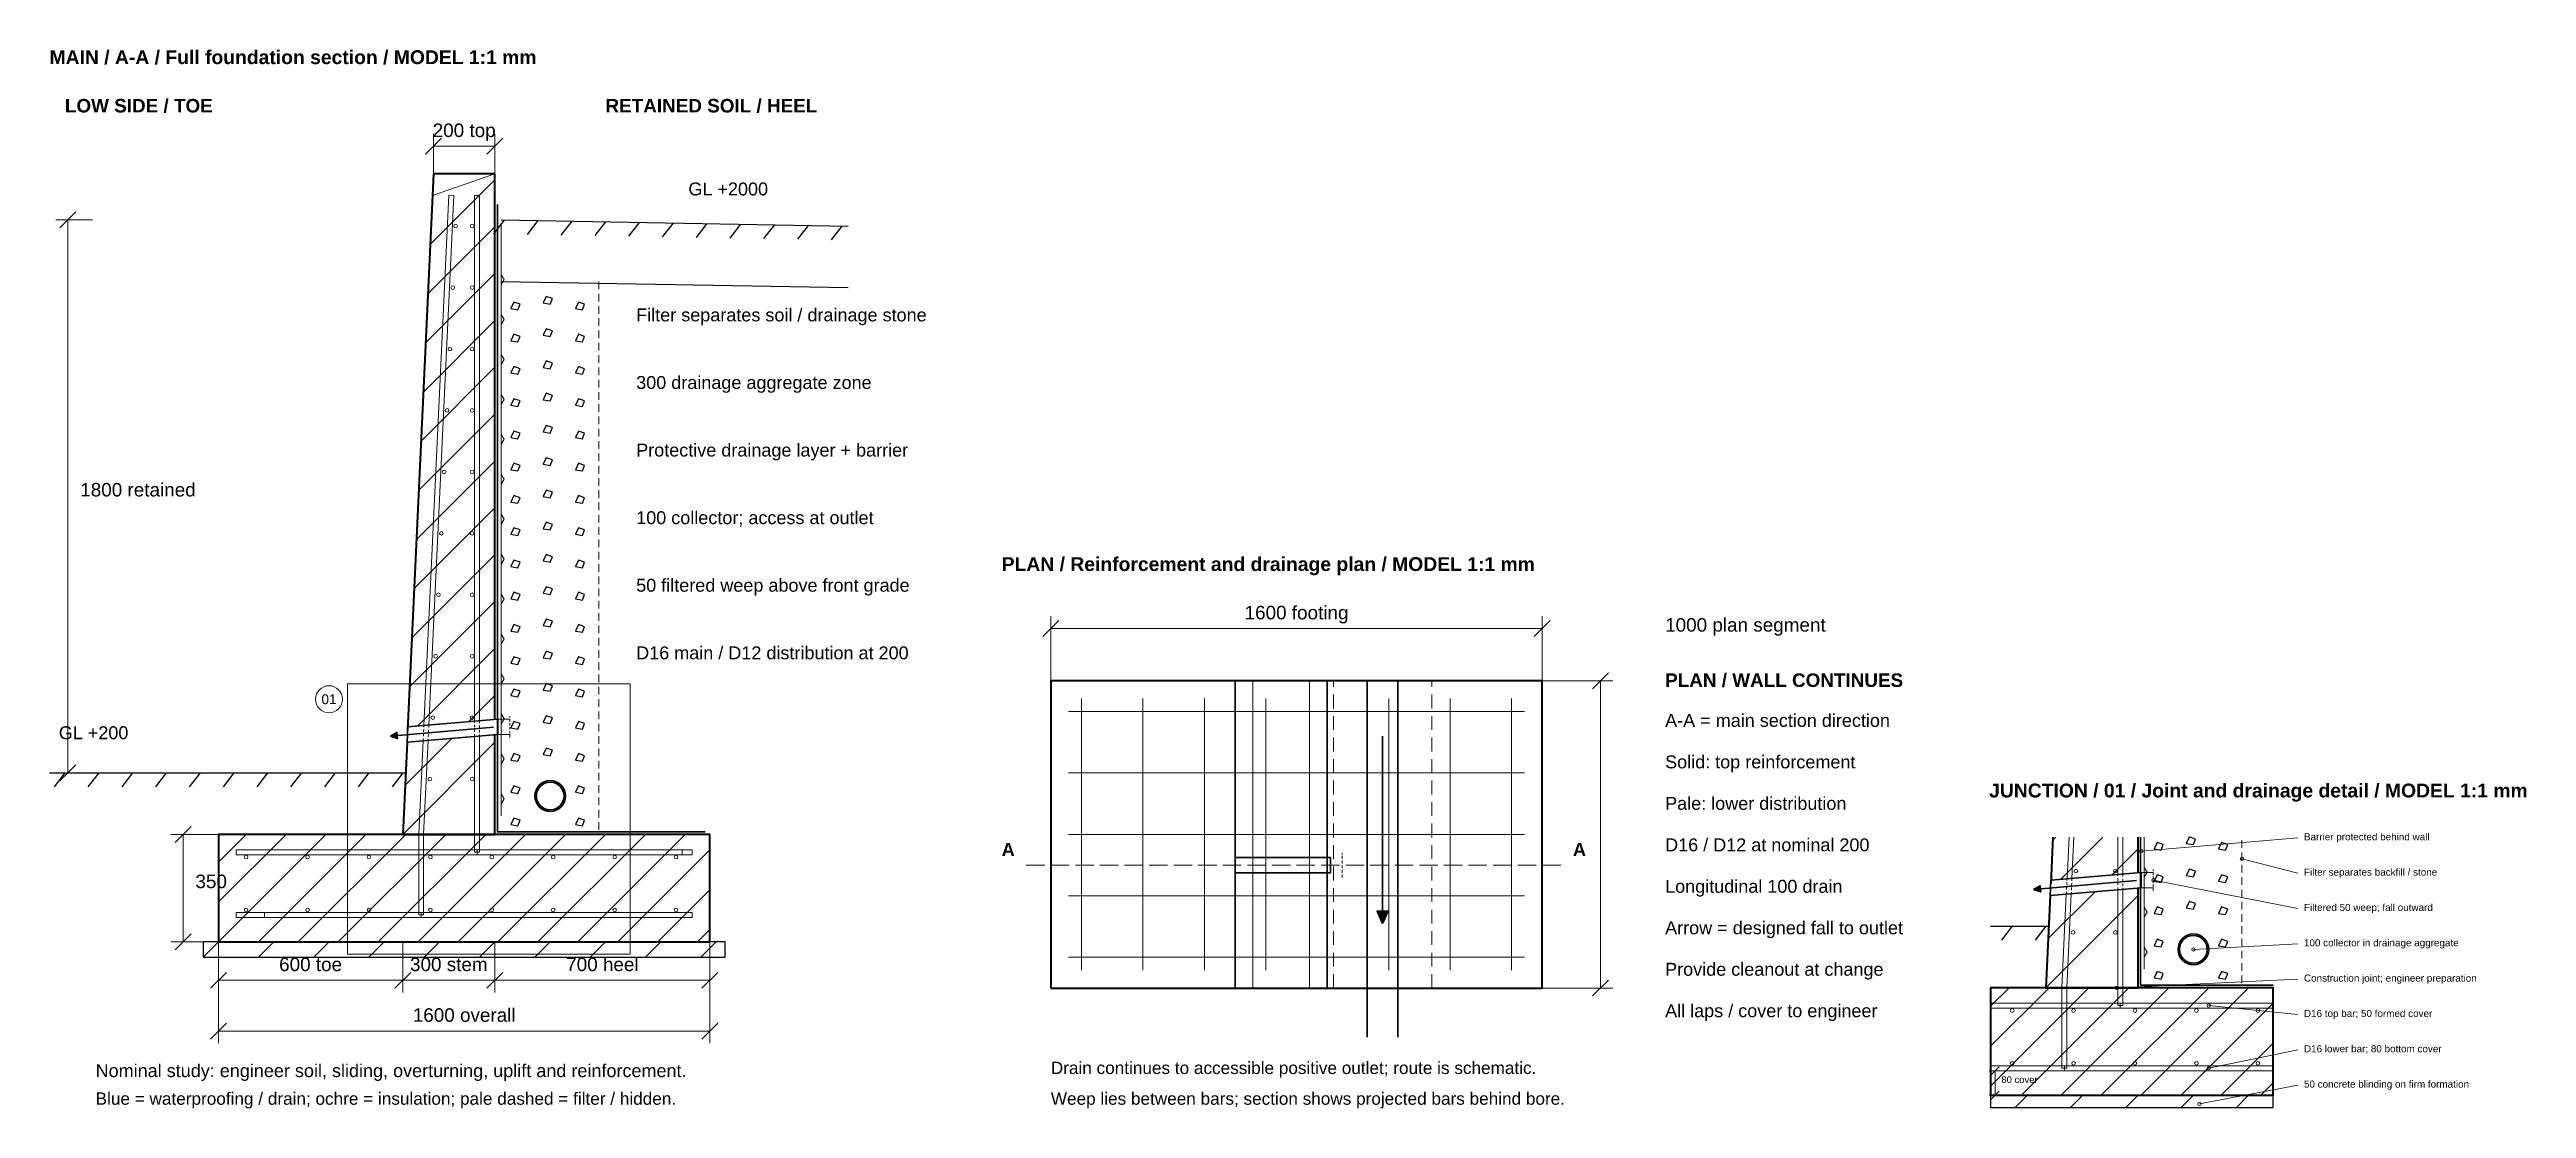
# Model space of a CAD drawing. Header units: millimetres. Extents: x 0 to 8064, y -3 to 3444.
import ezdxf
from ezdxf.enums import TextEntityAlignment as Align

# ---------------------------------------------------------------- set-up
doc = ezdxf.new("R2010")
doc.units = ezdxf.units.MM
for name, color, linetype, lineweight, true_color in [('A-ANNO-BORDER', 7, 'Continuous', 18, 0x7b919e), ('A-ANNO-DIMS', 7, 'Continuous', 15, 0x4c626f), ('A-ANNO-TEXT', 7, 'Continuous', 18, 0x233442), ('A-FIXT', 7, 'Continuous', 20, 0x4d616b), ('A-HATCH', 7, 'Continuous', 13, 0x8d999e), ('A-HIDDEN', 7, 'Continuous', 13, 0x778992), ('A-SITE', 7, 'Continuous', 25, 0x75664e), ('A-STRC', 7, 'Continuous', 40, 0x263746), ('A-WALL', 7, 'Continuous', 35, 0x233442), ('A-WPRO', 7, 'Continuous', 30, 0x246f9f)]:
    doc.layers.add(name, color=color, linetype=linetype, lineweight=lineweight, true_color=true_color)
doc.styles.add('SECTION_BOLD', font='arialbd.ttf')
doc.styles.add('SECTION_REGULAR', font='arial.ttf')

# ---------------------------------------------------------------- blocks, each defined once
blk = doc.blocks.new('602_RETAINING_WALL_FOOTING_MAIN')
at = {"layer": 'A-WPRO'}
blk.add_hatch(color=7, dxfattribs=at).paths.add_polyline_path([(-40, 320), (-17.2, 312), (-18.9, 331.8)])
at = {"layer": 'A-ANNO-BORDER'}
blk.add_lwpolyline([(-180, -390), (740, -390), (740, 490), (-180, 490)], close=True, dxfattribs=at)
blk.add_circle((-240, 440), 44, dxfattribs=at)
at = {"layer": 'A-ANNO-DIMS'}
for p, q in [((74, 2214), (126, 2266)), ((100, 2150), (100, 2280)), ((274, 2214), (326, 2266)), ((300, 2150), (300, 2280)), ((300, 2240), (100, 2240)), ((-1116, 1974), (-1064, 2026)), ((-1010, 2000), (-1130, 2000)), ((-1090, 200), (-1090, 2000)), ((-1010, 200), (-1130, 200)), ((-1116, 174), (-1064, 226)), ((-600, 0), (-755, 0)), ((-741, -26), (-689, 26)), ((-715, -350), (-715, 0)), ((-600, -350), (-755, -350)), ((-741, -376), (-689, -324)), ((-600, -350), (-600, -515)), ((-600, -350), (-600, -680)), ((0, -350), (0, -515)), ((0, -350), (0, -515)), ((300, -350), (300, -515)), ((300, -350), (300, -515)), ((1000, -350), (1000, -515)), ((1000, -350), (1000, -680)), ((-626, -501), (-574, -449)), ((-600, -475), (0, -475)), ((-26, -501), (26, -449)), ((-26, -501), (26, -449)), ((0, -475), (300, -475)), ((274, -501), (326, -449)), ((274, -501), (326, -449)), ((300, -475), (1000, -475)), ((974, -501), (1026, -449)), ((-626, -666), (-574, -614)), ((-600, -640), (1000, -640)), ((974, -666), (1026, -614))]:
    blk.add_line(p, q, dxfattribs=at)
at = {"layer": 'A-FIXT'}
for p, q in [((68.7, 354.5), (150, 2080.4)), ((166, 2079.6), (84.8, 355.8)), ((150, 2080.4), (166, 2079.6)), ((234, 368.5), (234, 2080)), ((234, 2080), (250, 2080)), ((250, 2080), (250, 369.9)), ((310, 375), (350, 375)), ((310, 325), (350, 325)), ((52, 0.4), (66.3, 304.4)), ((82.4, 305.8), (68, -0.4)), ((234, -58), (234, 318.6)), ((250, 319.9), (250, -58)), ((68, -0.4), (52, 0.4)), ((250, -58), (234, -58))]:
    blk.add_line(p, q, dxfattribs=at)
for points in [[(320, 1990), (320, 60)], [(320, 1790), (330, 1806), (320, 1822)], [(320, 1660), (330, 1676), (320, 1692)], [(320, 1530), (330, 1546), (320, 1562)], [(320, 1400), (330, 1416), (320, 1432)], [(320, 1270), (330, 1286), (320, 1302)], [(320, 1140), (330, 1156), (320, 1172)], [(320, 1010), (330, 1026), (320, 1042)], [(320, 880), (330, 896), (320, 912)], [(320, 750), (330, 766), (320, 782)], [(320, 620), (330, 636), (320, 652)], [(320, 490), (330, 506), (320, 522)], [(320, 360), (330, 376), (320, 392)], [(320, 230), (330, 246), (320, 262)], [(320, 100), (330, 116), (320, 132)]]:
    blk.add_lwpolyline(points, dxfattribs=at)
for points in [[(68, 0), (68, -262), (52, -262), (52, 0)], [(-542, -50), (942, -50), (942, -66), (-542, -66)], [(242, -50), (910, -50), (910, -66), (242, -66)], [(-542, -254), (942, -254), (942, -270), (-542, -270)], [(60, -270), (-450, -270), (-450, -254), (60, -254)]]:
    blk.add_lwpolyline(points, close=True, dxfattribs=at)
for centre in [(172.1, 1980), (226, 1980), (162.8, 1780), (226, 1780), (153.5, 1580), (226, 1580), (144.2, 1380), (226, 1380), (134.9, 1180), (226, 1180), (125.6, 980), (226, 980), (116.3, 780), (226, 780), (107, 580), (226, 580), (97.7, 380), (226, 380), (88.4, 180), (226, 180), (-510, -74), (-310, -74), (-110, -74), (90, -74), (290, -74), (490, -74), (690, -74), (890, -74), (-510, -246), (-310, -246), (-110, -246), (90, -246), (290, -246), (490, -246), (690, -246), (890, -246)]:
    blk.add_circle(centre, 6, dxfattribs=at)
at = {"layer": 'A-HATCH'}
for p, q in [((89.3, 1920), (300, 2130.7)), ((96.7, 2080), (300, 2150)), ((81.9, 1760), (300, 1978.1)), ((74.4, 1600), (300, 1825.6)), ((67, 1440), (300, 1673)), ((59.5, 1280), (300, 1520.5)), ((52.1, 1120), (300, 1367.9)), ((44.7, 960), (300, 1215.3)), ((37.2, 800), (300, 1062.8)), ((29.8, 640), (300, 910.2)), ((22.3, 480), (300, 757.7)), ((47.5, 352.7), (300, 605.1)), ((214.3, 366.9), (300, 452.6)), ((0, 0), (300, 300)), ((7.4, 160), (159.8, 312.3)), ((-600, -350), (-250, 0)), ((-600, -220), (-380, 0)), ((-600, -90), (-510, 0)), ((-470, -350), (-120, 0)), ((-340, -350), (10, 0)), ((-210, -350), (140, 0)), ((-80, -350), (270, 0)), ((50, -350), (400, 0)), ((180, -350), (530, 0)), ((310, -350), (660, 0)), ((440, -350), (790, 0)), ((570, -350), (920, 0)), ((700, -350), (1000, -50)), ((830, -350), (1000, -180)), ((960, -350), (1000, -310)), ((-650, -400), (-600, -350)), ((-470, -400), (-420, -350)), ((-290, -400), (-240, -350)), ((-110, -400), (-60, -350)), ((70, -400), (120, -350)), ((250, -400), (300, -350)), ((430, -400), (480, -350)), ((610, -400), (660, -350)), ((790, -400), (840, -350)), ((970, -400), (1020, -350))]:
    blk.add_line(p, q, dxfattribs=at)
at = {"layer": 'A-HIDDEN'}
for p, q in [((638, 1800), (638, 1775)), ((638, 1760), (638, 1735)), ((638, 1720), (638, 1695)), ((638, 1680), (638, 1655)), ((638, 1640), (638, 1615)), ((638, 1600), (638, 1575)), ((638, 1560), (638, 1535)), ((638, 1520), (638, 1495)), ((638, 1480), (638, 1455)), ((638, 1440), (638, 1415)), ((638, 1400), (638, 1375)), ((638, 1360), (638, 1335)), ((638, 1320), (638, 1295)), ((638, 1280), (638, 1255)), ((638, 1240), (638, 1215)), ((638, 1200), (638, 1175)), ((638, 1160), (638, 1135)), ((638, 1120), (638, 1095)), ((638, 1080), (638, 1055)), ((638, 1040), (638, 1015)), ((638, 1000), (638, 975)), ((638, 960), (638, 935)), ((638, 920), (638, 895)), ((638, 880), (638, 855)), ((638, 840), (638, 815)), ((638, 800), (638, 775)), ((638, 760), (638, 735)), ((638, 720), (638, 695)), ((638, 680), (638, 655)), ((638, 640), (638, 615)), ((638, 600), (638, 575)), ((638, 560), (638, 535)), ((638, 520), (638, 495)), ((638, 480), (638, 455)), ((638, 440), (638, 415)), ((67, 319.4), (67.4, 327.4)), ((67.7, 334.4), (68.1, 342.4)), ((68.5, 349.4), (68.7, 354.5)), ((83.4, 325.9), (83, 317.9)), ((84.1, 340.8), (83.7, 332.9)), ((84.8, 355.8), (84.4, 347.8)), ((234, 363.6), (234, 368.5)), ((234, 348.6), (234, 356.6)), ((234, 333.6), (234, 341.6)), ((234, 318.6), (234, 326.6)), ((250, 369.9), (250, 361.9)), ((250, 354.9), (250, 346.9)), ((250, 339.9), (250, 331.9)), ((250, 324.9), (250, 319.9)), ((349, 380), (349, 385)), ((349, 367), (349, 375)), ((349, 354), (349, 362)), ((349, 341), (349, 349)), ((349, 328), (349, 336)), ((349, 315), (349, 323)), ((638, 400), (638, 375)), ((638, 360), (638, 335)), ((66.3, 304.4), (66.7, 312.4)), ((82.7, 310.9), (82.4, 305.8)), ((638, 320), (638, 295)), ((638, 280), (638, 255)), ((638, 240), (638, 215)), ((638, 200), (638, 175)), ((638, 160), (638, 135)), ((638, 120), (638, 95)), ((0, 0), (300, 0)), ((318, 0), (310, 0)), ((358, 0), (333, 0)), ((398, 0), (373, 0)), ((438, 0), (413, 0)), ((478, 0), (453, 0)), ((518, 0), (493, 0)), ((558, 0), (533, 0)), ((598, 0), (573, 0)), ((638, 0), (613, 0)), ((638, 80), (638, 55)), ((638, 40), (638, 15))]:
    blk.add_line(p, q, dxfattribs=at)
at = {"layer": 'A-SITE'}
for p, q in [((330, 1999.8), (295, 1954.8)), ((320, 2000), (1450, 1980)), ((440, 1997.9), (405, 1952.9)), ((550, 1995.9), (515, 1950.9)), ((660, 1994), (625, 1949)), ((770, 1992), (735, 1947)), ((880, 1990.1), (845, 1945.1)), ((990, 1988.1), (955, 1943.1)), ((1100, 1986.2), (1065, 1941.2)), ((1210, 1984.2), (1175, 1939.2)), ((1320, 1982.3), (1285, 1937.3)), ((1430, 1980.4), (1395, 1935.4)), ((-1150, 200), (9.3, 200)), ((-1100, 200), (-1135, 155)), ((-990, 200), (-1025, 155)), ((-880, 200), (-915, 155)), ((-770, 200), (-805, 155)), ((-660, 200), (-695, 155)), ((-550, 200), (-585, 155)), ((-440, 200), (-475, 155)), ((-330, 200), (-365, 155)), ((-220, 200), (-255, 155)), ((-110, 200), (-145, 155)), ((0, 200), (-35, 155))]:
    blk.add_line(p, q, dxfattribs=at)
blk.add_lwpolyline([(320, 1800), (1450, 1780)], dxfattribs=at)
for points in [[(352, 1712), (375, 1708), (382, 1726), (362, 1733)], [(457, 1730), (480, 1726), (487, 1744), (467, 1751)], [(562, 1712), (585, 1708), (592, 1726), (572, 1733)], [(352, 1607), (375, 1603), (382, 1621), (362, 1628)], [(457, 1625), (480, 1621), (487, 1639), (467, 1646)], [(562, 1607), (585, 1603), (592, 1621), (572, 1628)], [(457, 1520), (480, 1516), (487, 1534), (467, 1541)], [(352, 1502), (375, 1498), (382, 1516), (362, 1523)], [(562, 1502), (585, 1498), (592, 1516), (572, 1523)], [(352, 1397), (375, 1393), (382, 1411), (362, 1418)], [(457, 1415), (480, 1411), (487, 1429), (467, 1436)], [(562, 1397), (585, 1393), (592, 1411), (572, 1418)], [(352, 1292), (375, 1288), (382, 1306), (362, 1313)], [(457, 1310), (480, 1306), (487, 1324), (467, 1331)], [(562, 1292), (585, 1288), (592, 1306), (572, 1313)], [(457, 1205), (480, 1201), (487, 1219), (467, 1226)], [(352, 1187), (375, 1183), (382, 1201), (362, 1208)], [(562, 1187), (585, 1183), (592, 1201), (572, 1208)], [(352, 1082), (375, 1078), (382, 1096), (362, 1103)], [(457, 1100), (480, 1096), (487, 1114), (467, 1121)], [(562, 1082), (585, 1078), (592, 1096), (572, 1103)], [(352, 977), (375, 973), (382, 991), (362, 998)], [(457, 995), (480, 991), (487, 1009), (467, 1016)], [(562, 977), (585, 973), (592, 991), (572, 998)], [(352, 872), (375, 868), (382, 886), (362, 893)], [(457, 890), (480, 886), (487, 904), (467, 911)], [(562, 872), (585, 868), (592, 886), (572, 893)], [(352, 767), (375, 763), (382, 781), (362, 788)], [(457, 785), (480, 781), (487, 799), (467, 806)], [(562, 767), (585, 763), (592, 781), (572, 788)], [(352, 662), (375, 658), (382, 676), (362, 683)], [(457, 680), (480, 676), (487, 694), (467, 701)], [(562, 662), (585, 658), (592, 676), (572, 683)], [(352, 557), (375, 553), (382, 571), (362, 578)], [(457, 575), (480, 571), (487, 589), (467, 596)], [(562, 557), (585, 553), (592, 571), (572, 578)], [(457, 470), (480, 466), (487, 484), (467, 491)], [(352, 452), (375, 448), (382, 466), (362, 473)], [(562, 452), (585, 448), (592, 466), (572, 473)], [(352, 347), (375, 343), (382, 361), (362, 368)], [(457, 365), (480, 361), (487, 379), (467, 386)], [(562, 347), (585, 343), (592, 361), (572, 368)], [(352, 242), (375, 238), (382, 256), (362, 263)], [(457, 260), (480, 256), (487, 274), (467, 281)], [(562, 242), (585, 238), (592, 256), (572, 263)], [(352, 137), (375, 133), (382, 151), (362, 158)], [(562, 137), (585, 133), (592, 151), (572, 158)], [(352, 32), (375, 28), (382, 46), (362, 53)], [(562, 32), (585, 28), (592, 46), (572, 53)], [(-650, -400), (1050, -400), (1050, -350), (-650, -350)]]:
    blk.add_lwpolyline(points, close=True, dxfattribs=at)
at = {"layer": 'A-STRC'}
for p, q in [((100, 2150), (15.8, 339.5)), ((300, 2150), (100, 2150)), ((300, 374.1), (300, 2150)), ((300, 0), (300, 324.2)), ((14, 300), (0, 0)), ((0, 0), (300, 0))]:
    blk.add_line(p, q, dxfattribs=at)
blk.add_lwpolyline([(-600, -350), (1000, -350), (1000, 0), (-600, 0)], close=True, dxfattribs=at)
at = {"layer": 'A-WPRO'}
blk.add_line((295, 349), (-40, 320), dxfattribs=at)
blk.add_lwpolyline([(308, 2050), (308, 8), (985, 8)], dxfattribs=at)
for points in [[(-40, 320), (-17.2, 312), (-18.9, 331.8)], [(13.9, 300), (310, 325), (310, 375), (16.3, 350)]]:
    blk.add_lwpolyline(points, close=True, dxfattribs=at)
for centre, radius in [((480, 125), 50), ((480, 125), 45), ((443.2, 94.1), 2), ((504, 83.4), 2), ((471.7, 77.7), 2)]:
    blk.add_circle(centre, radius, dxfattribs=at)
at = {"layer": 'A-ANNO-DIMS', "style": 'SECTION_REGULAR'}
for s, p in [('200 top', (200, 2270)), ('600 toe', (-300, -445)), ('300 stem', (150, -445)), ('700 heel', (650, -445)), ('1600 overall', (200, -610))]:
    blk.add_text(s, height=44, dxfattribs=at).set_placement(p, align=Align.CENTER)
for s, p in [('1800 retained', (-1050, 1100)), ('350', (-675, -175))]:
    blk.add_text(s, height=44, dxfattribs=at).set_placement(p)
at = {"layer": 'A-ANNO-TEXT'}
for s, height, style, p in [('LOW SIDE / TOE', 44, 'SECTION_BOLD', (-1100, 2350)), ('RETAINED SOIL / HEEL', 44, 'SECTION_BOLD', (660, 2350)), ('GL +2000', 42, 'SECTION_REGULAR', (930, 2080)), ('Filter separates soil / drainage stone', 42, 'SECTION_REGULAR', (760, 1670)), ('300 drainage aggregate zone', 42, 'SECTION_REGULAR', (760, 1450)), ('Protective drainage layer + barrier', 42, 'SECTION_REGULAR', (760, 1230)), ('100 collector; access at outlet', 42, 'SECTION_REGULAR', (760, 1010)), ('50 filtered weep above front grade', 42, 'SECTION_REGULAR', (760, 790)), ('D16 main / D12 distribution at 200', 42, 'SECTION_REGULAR', (760, 570)), ('GL +200', 42, 'SECTION_REGULAR', (-1120, 310)), ('Nominal study: engineer soil, sliding, overturning, uplift and reinforcement.', 42, 'SECTION_REGULAR', (-1000, -790)), ('Blue = waterproofing / drain; ochre = insulation; pale dashed = filter / hidden.', 40, 'SECTION_REGULAR', (-1000, -880))]:
    blk.add_text(s, height=height, dxfattribs=dict(at, style=style)).set_placement(p)
at = {"layer": 'A-ANNO-TEXT', "style": 'SECTION_REGULAR'}
blk.add_text('01', height=32, dxfattribs=at).set_placement((-240, 424), align=Align.CENTER)
blk = doc.blocks.new('602_RETAINING_WALL_FOOTING_PLAN')
at = {"layer": 'A-WPRO'}
blk.add_hatch(color=7, dxfattribs=at).paths.add_polyline_path([(480, 210), (498, 250), (462, 250)])
at = {"layer": 'A-ANNO-DIMS'}
for p, q in [((-600, 1000), (-600, 1210)), ((1000, 1000), (1000, 1210)), ((-626, 1144), (-574, 1196)), ((-600, 1170), (1000, 1170)), ((974, 1144), (1026, 1196)), ((1000, 1000), (1230, 1000)), ((1164, 974), (1216, 1026)), ((1190, 0), (1190, 1000)), ((-680, 400), (-620, 400)), ((-600, 400), (-540, 400)), ((-520, 400), (-460, 400)), ((-440, 400), (-380, 400)), ((-360, 400), (-300, 400)), ((-280, 400), (-220, 400)), ((-200, 400), (-140, 400)), ((-120, 400), (-60, 400)), ((-40, 400), (20, 400)), ((40, 400), (100, 400)), ((120, 400), (180, 400)), ((200, 400), (260, 400)), ((280, 400), (340, 400)), ((360, 400), (420, 400)), ((440, 400), (500, 400)), ((520, 400), (580, 400)), ((600, 400), (660, 400)), ((680, 400), (740, 400)), ((760, 400), (820, 400)), ((840, 400), (900, 400)), ((920, 400), (980, 400)), ((1000, 400), (1060, 400)), ((1000, 0), (1230, 0)), ((1164, -26), (1216, 26))]:
    blk.add_line(p, q, dxfattribs=at)
at = {"layer": 'A-FIXT'}
for p, q in [((58, 0), (58, 1000)), ((242, 0), (242, 1000)), ((-542, 900), (942, 900)), ((-542, 700), (942, 700)), ((-542, 500), (942, 500)), ((-542, 300), (942, 300)), ((-542, 100), (942, 100))]:
    blk.add_line(p, q, dxfattribs=at)
at = {"layer": 'A-HIDDEN'}
for p, q in [((320, 980), (320, 1000)), ((640, 980), (640, 1000)), ((-500, 58), (-500, 942)), ((-300, 58), (-300, 942)), ((-100, 58), (-100, 942)), ((100, 58), (100, 942)), ((300, 58), (300, 942)), ((320, 910), (320, 955)), ((500, 58), (500, 942)), ((640, 910), (640, 955)), ((700, 58), (700, 942)), ((900, 58), (900, 942)), ((320, 840), (320, 885)), ((320, 770), (320, 815)), ((640, 840), (640, 885)), ((640, 770), (640, 815)), ((320, 700), (320, 745)), ((640, 700), (640, 745)), ((320, 630), (320, 675)), ((640, 630), (640, 675)), ((320, 560), (320, 605)), ((640, 560), (640, 605)), ((320, 490), (320, 535)), ((640, 490), (640, 535)), ((320, 420), (320, 465)), ((349, 435), (349, 440)), ((349, 420), (349, 430)), ((349, 405), (349, 415)), ((640, 420), (640, 465)), ((320, 350), (320, 395)), ((320, 280), (320, 325)), ((349, 390), (349, 400)), ((349, 375), (349, 385)), ((349, 360), (349, 370)), ((640, 350), (640, 395)), ((640, 280), (640, 325)), ((320, 210), (320, 255)), ((640, 210), (640, 255)), ((320, 140), (320, 185)), ((640, 140), (640, 185)), ((320, 70), (320, 115)), ((640, 70), (640, 115)), ((320, 0), (320, 45)), ((640, 0), (640, 45))]:
    blk.add_line(p, q, dxfattribs=at)
at = {"layer": 'A-STRC'}
blk.add_lwpolyline([(-600, 0), (1000, 0), (1000, 1000), (-600, 1000)], close=True, dxfattribs=at)
at = {"layer": 'A-WALL'}
blk.add_lwpolyline([(0, 0), (300, 0), (300, 1000), (0, 1000)], close=True, dxfattribs=at)
at = {"layer": 'A-WPRO'}
for p, q in [((430, 0), (430, 1000)), ((530, 0), (530, 1000)), ((480, 820), (480, 210)), ((430, 0), (430, -160)), ((530, 0), (530, -160))]:
    blk.add_line(p, q, dxfattribs=at)
for points in [[(0, 375), (310, 375), (310, 425), (0, 425)], [(480, 210), (498, 250), (462, 250)]]:
    blk.add_lwpolyline(points, close=True, dxfattribs=at)
at = {"layer": 'A-ANNO-DIMS', "style": 'SECTION_REGULAR'}
blk.add_text('1600 footing', height=44, dxfattribs=at).set_placement((200, 1200), align=Align.CENTER)
blk.add_text('1000 plan segment', height=44, dxfattribs=at).set_placement((1400, 1160))
at = {"layer": 'A-ANNO-TEXT'}
for s, height, style, p in [('PLAN / WALL CONTINUES', 44, 'SECTION_BOLD', (1400, 980)), ('A-A = main section direction', 42, 'SECTION_REGULAR', (1400, 850)), ('Solid: top reinforcement', 42, 'SECTION_REGULAR', (1400, 715)), ('Pale: lower distribution', 42, 'SECTION_REGULAR', (1400, 580)), ('D16 / D12 at nominal 200', 42, 'SECTION_REGULAR', (1400, 445)), ('A', 42, 'SECTION_BOLD', (-760, 430)), ('A', 42, 'SECTION_BOLD', (1100, 430)), ('Longitudinal 100 drain', 42, 'SECTION_REGULAR', (1400, 310)), ('Arrow = designed fall to outlet', 42, 'SECTION_REGULAR', (1400, 175)), ('Provide cleanout at change', 42, 'SECTION_REGULAR', (1400, 40)), ('All laps / cover to engineer', 42, 'SECTION_REGULAR', (1400, -95)), ('Drain continues to accessible positive outlet; route is schematic.', 40, 'SECTION_REGULAR', (-600, -280)), ('Weep lies between bars; section shows projected bars behind bore.', 40, 'SECTION_REGULAR', (-600, -380))]:
    blk.add_text(s, height=height, dxfattribs=dict(at, style=style)).set_placement(p)
blk = doc.blocks.new('602_RETAINING_WALL_FOOTING_JUNCTION')
at = {"layer": 'A-WPRO'}
blk.add_hatch(color=7, dxfattribs=at).paths.add_polyline_path([(-40, 320), (-17.2, 312), (-18.9, 331.8)])
at = {"layer": 'A-ANNO-DIMS'}
for p, q in [((310, 445), (820, 488.1)), ((638, 420), (820, 373.1)), ((350, 350), (820, 258.1)), ((480, 125), (820, 143.1)), ((230, 0), (820, 28)), ((530, -58), (820, -87)), ((530, -262), (820, -201.9)), ((-110, -270), (-185, -270)), ((-178, -283), (-152, -257)), ((-165, -350), (-165, -270)), ((500, -378), (820, -316.9)), ((-110, -350), (-185, -350)), ((-178, -363), (-152, -337))]:
    blk.add_line(p, q, dxfattribs=at)
for centre in [(310, 445), (638, 420), (350, 350), (480, 125), (230, 0), (530, -58), (530, -262), (500, -378)]:
    blk.add_circle(centre, 5.5, dxfattribs=at)
at = {"layer": 'A-FIXT'}
for p, q in [((68.7, 354.5), (75.1, 490)), ((91.1, 490), (84.8, 355.8)), ((234, 368.5), (234, 490)), ((250, 490), (250, 369.9)), ((320, 490), (320, 60)), ((320, 490), (320, 490)), ((310, 375), (350, 375)), ((310, 325), (350, 325)), ((330, 376), (320, 392)), ((320, 360), (330, 376)), ((52, 0.4), (66.3, 304.4)), ((82.4, 305.8), (68, -0.4)), ((234, -58), (234, 318.6)), ((250, 319.9), (250, -58)), ((330, 246), (320, 262)), ((320, 230), (330, 246)), ((330, 116), (320, 132)), ((320, 100), (330, 116)), ((68, -0.4), (52, 0.4)), ((250, -58), (234, -58))]:
    blk.add_line(p, q, dxfattribs=at)
for points in [[(68, 0), (68, -262), (52, -262), (52, 0)], [(-180, -50), (740, -50), (740, -66), (-180, -66)], [(242, -50), (740, -50), (740, -66), (242, -66)], [(60, -270), (-180, -270), (-180, -254), (60, -254)], [(-180, -254), (740, -254), (740, -270), (-180, -270)]]:
    blk.add_lwpolyline(points, close=True, dxfattribs=at)
for centre in [(97.7, 380), (226, 380), (88.4, 180), (226, 180), (-110, -74), (90, -74), (290, -74), (490, -74), (690, -74), (-110, -246), (90, -246), (290, -246), (490, -246), (690, -246)]:
    blk.add_circle(centre, 6, dxfattribs=at)
at = {"layer": 'A-HATCH'}
for p, q in [((22.3, 480), (32.3, 490)), ((47.5, 352.7), (184.9, 490)), ((214.3, 366.9), (300, 452.6)), ((0, 0), (300, 300)), ((7.4, 160), (159.8, 312.3)), ((-180, -320), (140, 0)), ((-180, -190), (10, 0)), ((-180, -60), (-120, 0)), ((-80, -350), (270, 0)), ((50, -350), (400, 0)), ((180, -350), (530, 0)), ((310, -350), (660, 0)), ((440, -350), (740, -50)), ((570, -350), (740, -180)), ((700, -350), (740, -310)), ((-100, -390), (-60, -350)), ((80, -390), (120, -350)), ((260, -390), (300, -350)), ((440, -390), (480, -350)), ((620, -390), (660, -350))]:
    blk.add_line(p, q, dxfattribs=at)
at = {"layer": 'A-HIDDEN'}
for p, q in [((638, 480), (638, 455)), ((638, 440), (638, 415)), ((67, 319.4), (67.4, 327.4)), ((67.7, 334.4), (68.1, 342.4)), ((68.5, 349.4), (68.7, 354.5)), ((83.4, 325.9), (83, 317.9)), ((84.1, 340.8), (83.7, 332.9)), ((84.8, 355.8), (84.4, 347.8)), ((234, 363.6), (234, 368.5)), ((234, 348.6), (234, 356.6)), ((234, 333.6), (234, 341.6)), ((234, 318.6), (234, 326.6)), ((250, 369.9), (250, 361.9)), ((250, 354.9), (250, 346.9)), ((250, 339.9), (250, 331.9)), ((250, 324.9), (250, 319.9)), ((349, 380), (349, 385)), ((349, 367), (349, 375)), ((349, 354), (349, 362)), ((349, 341), (349, 349)), ((349, 328), (349, 336)), ((349, 315), (349, 323)), ((638, 400), (638, 375)), ((638, 360), (638, 335)), ((66.3, 304.4), (66.7, 312.4)), ((82.7, 310.9), (82.4, 305.8)), ((638, 320), (638, 295)), ((638, 280), (638, 255)), ((638, 240), (638, 215)), ((638, 200), (638, 175)), ((638, 160), (638, 135)), ((638, 120), (638, 95)), ((0, 0), (300, 0)), ((318, 0), (310, 0)), ((358, 0), (333, 0)), ((398, 0), (373, 0)), ((438, 0), (413, 0)), ((478, 0), (453, 0)), ((518, 0), (493, 0)), ((558, 0), (533, 0)), ((598, 0), (573, 0)), ((638, 0), (613, 0)), ((638, 80), (638, 55)), ((638, 40), (638, 15))]:
    blk.add_line(p, q, dxfattribs=at)
at = {"layer": 'A-SITE'}
for p, q in [((-180, 200), (9.3, 200)), ((-110, 200), (-145, 155)), ((0, 200), (-35, 155))]:
    blk.add_line(p, q, dxfattribs=at)
for points in [[(457, 470), (480, 466), (487, 484), (469.9, 490), (466.5, 490)], [(352, 452), (375, 448), (382, 466), (362, 473)], [(562, 452), (585, 448), (592, 466), (572, 473)], [(352, 347), (375, 343), (382, 361), (362, 368)], [(457, 365), (480, 361), (487, 379), (467, 386)], [(562, 347), (585, 343), (592, 361), (572, 368)], [(352, 242), (375, 238), (382, 256), (362, 263)], [(457, 260), (480, 256), (487, 274), (467, 281)], [(562, 242), (585, 238), (592, 256), (572, 263)], [(352, 137), (375, 133), (382, 151), (362, 158)], [(562, 137), (585, 133), (592, 151), (572, 158)], [(352, 32), (375, 28), (382, 46), (362, 53)], [(562, 32), (585, 28), (592, 46), (572, 53)], [(740, -390), (740, -350), (-180, -350), (-180, -390)]]:
    blk.add_lwpolyline(points, close=True, dxfattribs=at)
at = {"layer": 'A-STRC'}
for p, q in [((22.8, 490), (15.8, 339.5)), ((300, 374.1), (300, 490)), ((300, 0), (300, 324.2)), ((14, 300), (0, 0)), ((0, 0), (300, 0))]:
    blk.add_line(p, q, dxfattribs=at)
blk.add_lwpolyline([(-180, -350), (740, -350), (740, 0), (-180, 0)], close=True, dxfattribs=at)
at = {"layer": 'A-WPRO'}
for p, q in [((308, 490), (308, 8)), ((295, 349), (-40, 320)), ((308, 8), (740, 8))]:
    blk.add_line(p, q, dxfattribs=at)
for points in [[(-40, 320), (-17.2, 312), (-18.9, 331.8)], [(13.9, 300), (310, 325), (310, 375), (16.3, 350)]]:
    blk.add_lwpolyline(points, close=True, dxfattribs=at)
for centre, radius in [((480, 125), 50), ((480, 125), 45), ((443.2, 94.1), 2), ((504, 83.4), 2), ((471.7, 77.7), 2)]:
    blk.add_circle(centre, radius, dxfattribs=at)
at = {"layer": 'A-ANNO-DIMS', "style": 'SECTION_REGULAR'}
blk.add_text('80 cover', height=22, dxfattribs=at).set_placement((-145, -310))
at = {"layer": 'A-ANNO-TEXT', "style": 'SECTION_REGULAR'}
for s, p in [('Barrier protected behind wall', (840, 480)), ('Filter separates backfill / stone', (840, 365)), ('Filtered 50 weep; fall outward', (840, 250)), ('100 collector in drainage aggregate', (840, 135)), ('Construction joint; engineer preparation', (840, 20)), ('D16 top bar; 50 formed cover', (840, -95)), ('D16 lower bar; 80 bottom cover', (840, -210)), ('50 concrete blinding on firm formation', (840, -325))]:
    blk.add_text(s, height=23, dxfattribs=at).set_placement(p)

msp = doc.modelspace()

# ---------------------------------------------------------------- block references
at = {"layer": 'A-ANNO-BORDER'}
for name, p in [('602_RETAINING_WALL_FOOTING_MAIN', (1150, 889.2)), ('602_RETAINING_WALL_FOOTING_PLAN', (3860, 389.2)), ('602_RETAINING_WALL_FOOTING_JUNCTION', (6499.884, 390))]:
    msp.add_blockref(name, p, dxfattribs=at)

# ---------------------------------------------------------------- texts
at = {"layer": 'A-ANNO-TEXT', "style": 'SECTION_BOLD'}
for s, p in [('MAIN / A-A / Full foundation section / MODEL 1:1 mm', (0, 3396.6)), ('PLAN / Reinforcement and drainage plan / MODEL 1:1 mm', (3100, 1746.6)), ('JUNCTION / 01 / Joint and drainage detail / MODEL 1:1 mm', (6314.884, 1009.55))]:
    msp.add_text(s, height=45, dxfattribs=at).set_placement(p)

doc.saveas('drawing.dxf')
